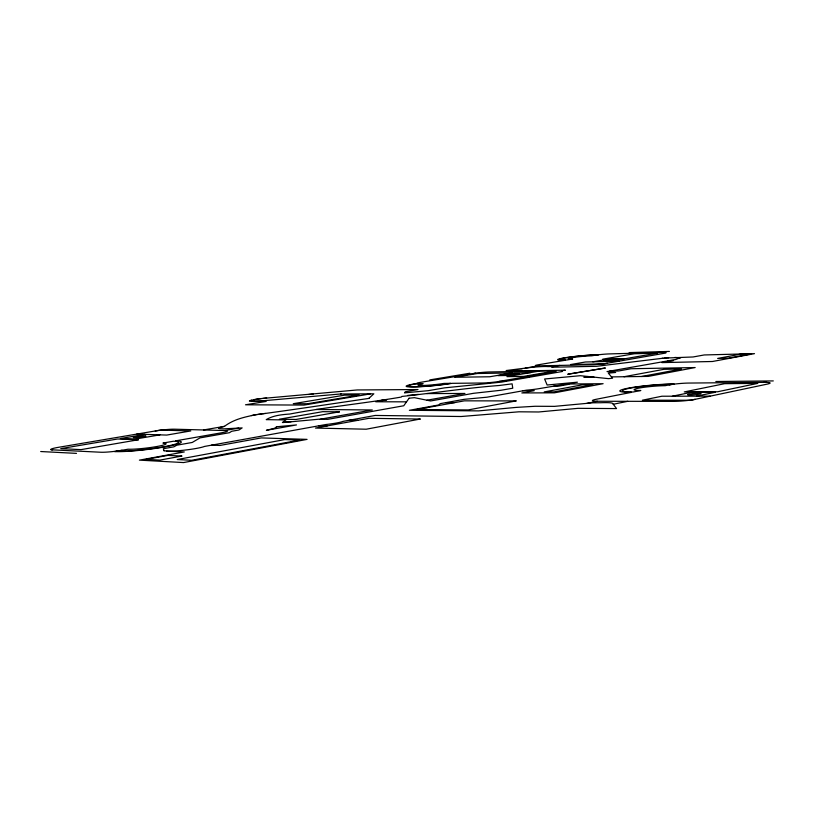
<?xml version="1.0" encoding="UTF-8"?>
<svg xmlns="http://www.w3.org/2000/svg" width="814" height="814" viewBox="0 0 814 814"><rect width="100%" height="100%" fill="white"/><g stroke="black" fill="none" stroke-linecap="round" stroke-linejoin="round"><path stroke-width="1.22" d="M163.838 450.661L167.43 451.17A21.256 2.137 -6.6 0 0 187.495 449.776A21.256 2.137 -6.6 0 0 204.568 446.428L326.068 424.491A19.465 1.862 -6 0 0 342.928 421.408L375.223 415.445L461.09 416.514L518.945 411.803L538.695 411.976L578.011 408.333L616.564 408.577L612.637 403.439A20.523 2.076 -5 0 0 600.671 402.737L592.867 402.808L554.548 406.359L535.093 406.267L516.188 407.397L478.612 410.887L409.391 410.297L438.654 404.975L440.242 403.652L464.072 399.338L486.986 397.201L526.312 390.191A17.481 1.516 -5.3 0 0 539.082 388.644L577.411 382.183L547.14 385.012L544.607 378.988L580.331 375.702L608.567 378.652L612.576 378.215L608.323 373.138L615.669 372.456L607.03 371.591L675.834 359.483L680.362 357.621M251.363 400.203L249.379 401.037L266.147 401.424L245.513 404.792L303.978 405.077L370.543 393.874M369.353 398.229L368.254 398.494C330.83 403.978 293.467 409.717 255.962 414.702C244.811 416.992 233.771 419.241 224.481 426.363L219.607 427.615L218.915 428.49M218.895 427.981L219.383 428.652L223.382 428.886L242.145 427.91L238.868 430.016L231.705 431.278L229.477 432.692L200 437.891L192.236 442.46L176.709 445.227L173.881 446.835L163.288 448.728L164.092 450.783M250.956 400.305L255.281 399.43M251.424 415.567L251.943 415.455M368.946 398.321L373.829 393.813L340.598 393.976M252.503 415.333L253.083 415.221M696.479 396.174L715.404 392.216L691.361 392.307L672.384 396.204M613.257 404.253L627.777 401.312M586.772 403.378L597.395 401.261L672.893 401.394A15.751 1.597 -4.7 0 0 695.115 399.328M253.592 399.735L254.131 399.633M253.703 415.099L254.344 414.977M641.554 376.495L681.491 368.996L664.021 369.312L624.023 376.729M588.105 376.516L583.882 377.279L594.078 377.147M320.177 419.23L372.293 409.961L316.198 409.483M426.933 400.213L464.947 393.457L426.79 393.589M255.016 414.865L255.708 414.743M155.23 430.982A14.113 1.241 -6.5 0 1 174.44 429.192L224.888 430.535L238.777 428.103M418.376 394.373L407.661 395.431M609.533 361.426L624.226 358.872L607.529 359.289L592.826 361.813M416.788 383.699A25.305 1.974 -5.6 0 0 414.814 386.701A25.305 1.974 -5.6 0 0 450.59 383.343L444.017 383.414A15.649 1.221 -5.6 0 1 421.937 385.48A15.649 1.221 -5.6 0 1 423.107 383.638L415.425 383.72A27.391 2.127 -5.6 0 0 413.268 386.976A27.391 2.127 -5.6 0 0 452.024 383.323L482.163 383.007A12.078 0.967 -5.4 0 0 499.257 381.41L552.889 372.069A11.691 0.906 -5.3 0 0 552.431 370.828M159.9 434.859L135.266 439.072L120.35 438.532L144.841 434.381M539.458 371.062L506.949 376.648L523.667 376.404L556.186 370.757L489.672 371.967A11.193 0.834 -5.5 0 0 473.992 373.433M203.49 429.965L224.552 426.333M551.8 366.809L559.951 365.415M254.629 399.542L259.208 398.84M525.183 368.142L538.593 365.873L591.269 364.743A11.376 0.845 -5.1 0 0 607.346 363.237M255.871 399.338L256.512 399.236M429.792 379.894L469.841 373.239M475.773 373.138L420.635 382.326A11.569 0.885 -5.6 0 0 419.678 383.669M308.628 394.505L313.207 394.078M256.441 414.631L257.173 414.509M257.153 399.135L257.824 399.033M257.936 414.397L258.72 414.275M259.513 414.163L260.327 414.051M258.445 398.941L261.436 398.555M259.92 398.748L260.643 398.646M261.314 398.565L357.315 389.947L418.009 389.55L405.392 391.707L404.487 392.887L428.266 390.669L444.607 387.851L501.607 382.102L562.403 371.479L562.067 370.726L565.394 370.146L522.14 370.95L522.069 370.228L506.155 370.533L527.747 367.816A14.937 1.109 -5.3 0 1 547.873 366.605L551.699 366.534L551.963 367.216L596.56 366.3L664.193 358.089M261.152 413.95L261.976 413.838M262.82 413.736L263.675 413.634M262.871 398.382L263.624 398.29M264.53 413.532L265.384 413.441M264.387 398.209L265.14 398.127M265.903 398.046L266.656 397.975M662.138 358.292L662.667 358.241M341.168 393.925L261.152 400.926A15.731 1.201 -6.1 0 1 252.35 401.394L251.892 401.383M664.153 358.099L693.08 356.97L704.222 354.955L754.497 353.652L712.443 361.497L661.914 362.606L673.554 360.5L667.521 360.643M665.16 358.007L665.689 357.967M666.666 357.885L667.185 357.845M668.111 357.773L668.63 357.743M629.161 352.584L669.423 351.434M664.071 352.37L609.635 353.897A10.592 0.733 -5.1 0 0 594.8 355.291M618.976 361.202L585.51 361.986L570.512 364.56L603.988 363.817L663.725 353.388A10.989 0.783 -5 0 0 662.199 352.421M674.887 357.427L680.697 357.784M609.483 371.153L618.62 370.991L631.023 368.742L695.166 367.552L648.219 376.404L611.477 376.902M530.555 372.588L514.194 372.873L497.944 375.641L514.295 375.386M521.896 377.462L528.693 377.37M499.257 381.41L506.043 381.328M715.832 381.501L773.3 380.921M766.564 382.336L689.041 383.058A14.306 1.323 -4.8 0 0 669.128 384.91M553.428 386.223L558.628 386.182L570.522 383.994L603.113 383.689L554.415 392.826L521.825 392.948L534.289 390.659L522.486 390.72M710.174 396.153L661.894 396.225L642.378 400.203L690.76 400.254L767.327 384.096A15.059 1.435 -4.5 0 0 763.858 382.356M382 399.878L386.67 399.878L375.732 401.77L406.532 401.841M445.869 402.635L454.385 402.665M424.196 407.611L427.147 407.631M348.992 420.207L357.763 420.35M283.557 421.662L291.005 421.794M318.478 425.732L327.197 425.915M136.65 434.116L166.717 435.073L190.802 430.932L160.47 430.097L58.659 447.283A15.018 1.353 -6.9 0 0 52.625 449.847M211.518 445.126L219.912 445.462L261.243 437.922L307.071 439.377L183.567 462.566L139.408 460.134L184.29 451.953L166.616 451.139M51.048 449.776L100.733 452.238A15.608 1.496 -6.8 0 0 122.09 450.264M40.7 451.526L76.496 453.378M672.496 384.249A30.901 2.88 -4.9 0 0 629.476 388.278A30.901 2.88 -4.9 0 0 633.16 392.002L640.822 390.496A19.109 1.781 -4.9 0 1 638.471 388.186A19.109 1.781 -4.9 0 1 665.16 385.694L674.073 383.933A33.455 3.114 -4.9 0 0 627.543 388.298A33.455 3.114 -4.9 0 0 631.491 392.338L596.204 399.287A14.957 1.465 -5 0 0 597.395 401.261M117.013 451.149A33.333 3.195 -6.7 0 0 162.831 446.937A33.333 3.195 -6.7 0 0 173.423 441.239L162.912 443.081A20.615 1.974 -6.7 0 1 156.298 446.611A20.615 1.974 -6.7 0 1 128.022 449.216L114.611 451.577A36.091 3.46 -6.7 0 0 164.235 447.018A36.091 3.46 -6.7 0 0 175.682 440.842L221.103 432.865A14.642 1.363 -6.4 0 0 224.888 430.535M597.445 354.853A22.894 1.597 -5.2 0 0 565.415 357.865A22.894 1.597 -5.2 0 0 566.748 360.002L572.7 359.005A14.164 0.987 -5.2 0 1 571.835 357.682A14.164 0.987 -5.2 0 1 591.686 355.82L598.687 354.639A24.786 1.73 -5.2 0 0 564.031 357.906A24.786 1.73 -5.2 0 0 565.455 360.215L538.298 364.774A10.969 0.794 -5.3 0 0 538.593 365.873M519.006 373.646L508.76 374.603L519.006 373.646M409.076 398.229L403.764 405.759L327.747 419.342L318.844 419.21L283.211 422.517L282.407 422.507L285.867 419.953L266.229 419.627C273.26 415.415 281.624 414.631 289.815 414.031C326.79 406.959 364.214 403.398 401.292 397.059L401.76 396.459C434.3 392.989 466.636 387.973 499.308 385.48L512.108 383.842L512.759 388.217L501.078 390.252L473.463 393.315L430.606 400.966L414.407 397.659L409.076 398.229M613.787 359.859L603.917 360.755L613.787 359.859M276.587 426.78L274.562 428.266L266.371 430.311L296.479 424.928L276.587 426.78M757.651 383.384L717.48 391.788L684.269 391.921L724.623 383.679L757.651 383.384M420.177 419.047L366.219 429.212L315.456 428.062L368.956 418.304L420.177 419.047M516.076 400.915L468.192 409.93L416.697 409.534L464.377 400.844L516.076 400.915M592.653 384.656L554.1 391.87L544.251 391.91L582.804 384.747L592.653 384.656M299.603 440.069L191.636 460.297L177.228 459.534L284.747 439.591L299.603 440.069M740.068 354.273L717.653 358.425L728.388 358.17L750.762 353.998L740.068 354.273M181.787 456.074L159.839 460.114L146.082 459.371L167.928 455.392L181.787 456.074M605.199 368.04L567.938 374.206L605.199 368.04M339.469 411.833L296.001 419.464L279.395 419.2L322.71 411.67L339.469 411.833M657.407 353.113L625.844 358.598L602.736 359.167L634.35 353.754L657.407 353.113M138.39 439.764L81.054 449.623L60.755 448.646L117.592 439L138.39 439.764M512.403 372.904L489.733 376.76L454.751 377.289L477.37 373.514L512.403 372.904M358.984 395.105L307.499 403.754L293.264 403.703L344.597 395.146L358.984 395.105M690.486 394.994A6.827 0.672 -4.7 0 0 701.098 393.63A6.827 0.672 -4.7 0 0 691.351 393.762A6.827 0.672 -4.7 0 0 690.486 394.994M136.162 437.678A6.441 0.58 -6.6 0 0 145.96 436.08A6.441 0.58 -6.6 0 0 136.579 436.619A6.441 0.58 -6.6 0 0 136.162 437.678"/></g></svg>
